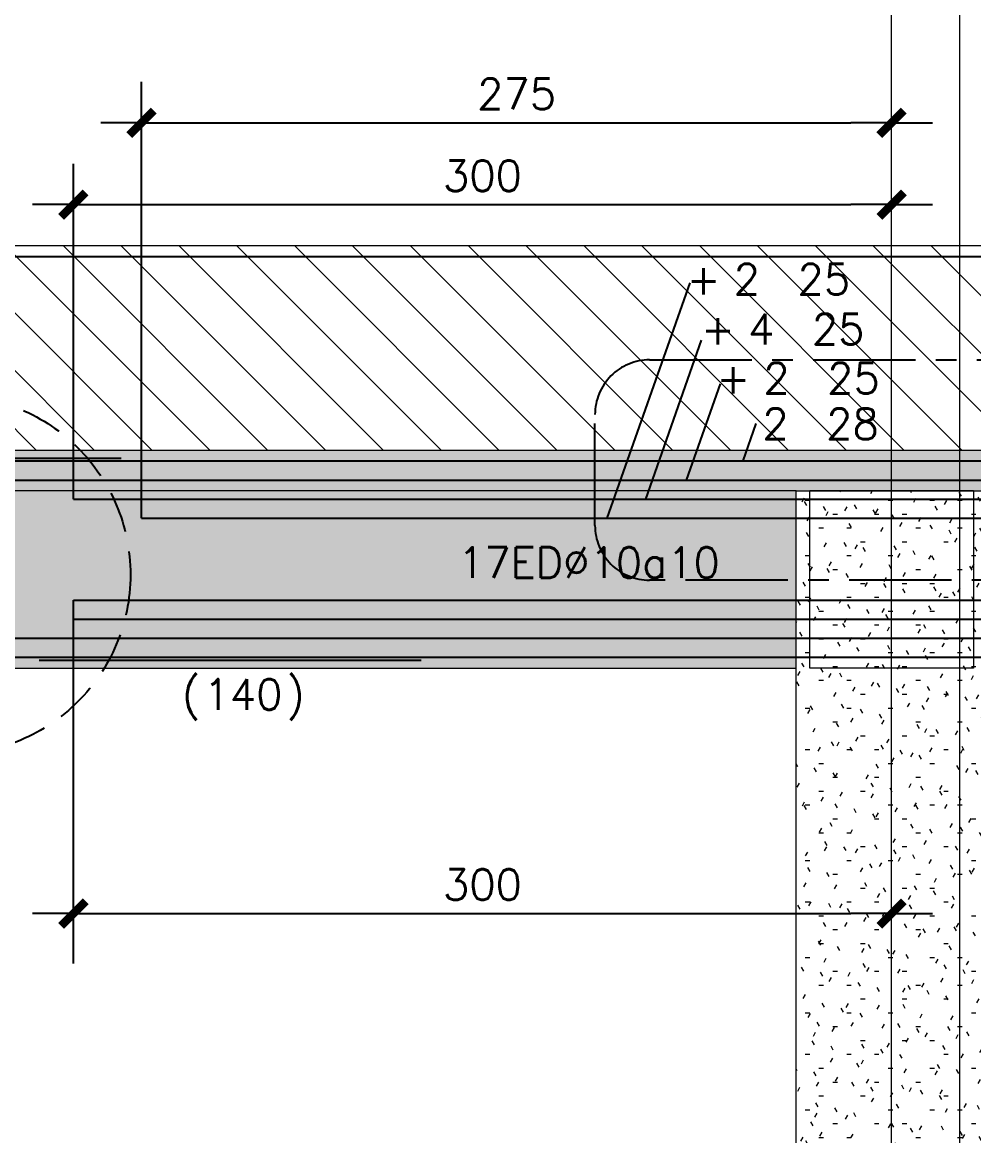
# Model space of a CAD drawing. Extents: x -58 to 5689, y 66 to 4123.
# Drawn here: x 1068.1 to 1417, y 3163.8 to 3572.1 of the extents above; entities that cross this region are included whole.
import ezdxf
from ezdxf.enums import TextEntityAlignment as Align
from ezdxf.xclip import XClip

# ---------------------------------------------------------------- set-up
doc = ezdxf.new("R2010")
doc.units = 0
doc.header["$LTSCALE"] = 30
doc.header["$MEASUREMENT"] = 0
doc.header["$XCLIPFRAME"] = 0
for name, pattern in [("EJE3-3'$0$CENTER", [2, 1.25, -0.25, 0.25, -0.25]), ("EJE3-3'$0$DASHED", [0.75, 0.5, -0.25]), ("EJE3-3'$0$RLE-PROYECCION", [0.71438, 0.47625, -0.23813])]:
    doc.linetypes.add(name, pattern=pattern)
doc.layers.get('0').update_dxf_attribs({"linetype": 'CONTINUOUS'})
for name, color, linetype in [("EJE3-3'$0$CORTES", 5, 'CONTINUOUS'), ("EJE3-3'$0$RLA-CONTORNOS", 3, 'CONTINUOUS'), ("EJE3-3'$0$RLA-FE", 7, 'CONTINUOUS'), ("EJE3-3'$0$RLA-TEXTOS-FE", 9, 'CONTINUOUS')]:
    doc.layers.add(name, color=color, linetype=linetype)
doc.layers.add("EJE3-3'$0$RLA-ACHURADO", color=30, linetype="EJE3-3'$0$RLE-PROYECCION", lineweight=15, transparency=0.7)
doc.layers.add("EJE3-3'$0$RLA-CONTORNO", color=30, linetype='CONTINUOUS', lineweight=15)
doc.layers.add("EJE3-3'$0$RLA-EJES", color=1, linetype='CONTINUOUS', lineweight=9)
doc.styles.add("EJE3-3'$0$RomanS", font='romans.shx', dxfattribs={"height": 11.25})
doc.dimstyles.new("EJE3-3'$0$ING50", dxfattribs={"dimscale": 50, "dimtxt": 0.27, "dimasz": 0.3, "dimexe": 0, "dimexo": 0, "dimgap": 0.1, "dimtad": 1, "dimdec": 1, "dimzin": 12, "dimdsep": 46, "dimtxsty": "EJE3-3'$0$RomanS", "dimblk": "EJE3-3'$0$TICK1", "dimblk1": "EJE3-3'$0$TICK1", "dimblk2": "EJE3-3'$0$TICK1", "dimcen": 0.09, "dimclrd": 2, "dimclre": 1, "dimclrt": 3, "dimadec": 0, "dimazin": 0, "dimtfac": 1, "dimtdec": 0, "dimtix": 1, "dimtmove": 2, "dimatfit": 3, "dimldrblk": "EJE3-3'$0$TICK1", "dimfxl": 0, "dimfxlon": 1, "dimtolj": 1, "dimtzin": 0, "dimarcsym": 0})
pattern_1 = [(0, (-1824.927, -1302.188), (20.32, 5.08), [1.676, -13.564, 1.676, -13.564, -81.28]), (0, (-1824.927, -1302.188), (20.32, 5.08), [-30.48, 1.676, -28.804, 1.676, -13.564, -35.56]), (0, (-1824.927, -1302.188), (20.32, 5.08), [-76.2, 1.676, -8.484, 1.676, -23.724]), (120, (-1817.307, -1299.648), (-14.559409, 15.057636), [1.676, -13.564, 1.676, -13.564, -81.28]), (120, (-1817.307, -1299.648), (-14.559409, 15.057636), [-30.48, 1.676, -28.804, 1.676, -13.564, -35.56]), (120, (-1817.307, -1299.648), (-14.559409, 15.057636), [-76.2, 1.676, -8.484, 1.676, -23.724]), (240, (-1814.767, -1289.488), (-5.760591, -20.137636), [1.676, -13.564, 1.676, -13.564, -81.28]), (240, (-1814.767, -1289.488), (-5.760591, -20.137636), [-30.48, 1.676, -28.804, 1.676, -13.564, -35.56]), (240, (-1814.767, -1289.488), (-5.760591, -20.137636), [-76.2, 1.676, -8.484, 1.676, -23.724])]
pattern_2 = [(315, (-1824.927, -1302.188), (10.6066, 10.6066), [])]

# ---------------------------------------------------------------- blocks, each defined once
blk = doc.blocks.new('*U166')
at = {"layer": "EJE3-3'$0$RLA-FE"}
for p, q in [((668.21, 0), (718.21, 0)), ((718.21, 0), (750, 0)), ((750, 0), (750, 0))]:
    blk.add_line(p, q, dxfattribs=at)
at = {"layer": "EJE3-3'$0$RLA-FE", "color": 3, "style": "EJE3-3'$0$RomanS", "flags": 8}
for tag, p in [('F=', (185.1, 9.32)), ('NUM', (199.51, 9.32))]:
    blk.add_attdef(tag, text='', height=11.25, dxfattribs=at).set_placement(p, align=Align.RIGHT)
at = {"layer": "EJE3-3'$0$RLA-FE", "color": 3, "style": "EJE3-3'$0$RomanS"}
for tag, p, flags in [('PHI', (203.41, 9.54), 14), ('DIAM', (213.26, 9.32), 12), ('MINUS', (235.28, 9.32), 13), ('MARK', (248.67, 9.32), 13), ('TEXTO_FE1', (251.97, 9.32), 8), ('TEXTO_FE2', (319.49, 9.34), 8), ('TIPO', (373.8, -75.78), 13), ('NVECES', (359.93, -94.72), 13), ('NUMFE', (363.86, -114.48), 13), ('CAPA', (372.06, -133.6), 13), ('DESPLAZA', (278.34, -151.59), 13), ('ESPACIO', (284.39, -169.95), 13), ('CANT', (298.23, -188.75), 13)]:
    blk.add_attdef(tag, p, '', height=11.25, dxfattribs=dict(at, flags=flags))
blk = doc.blocks.new('*U171')
at = {"layer": "EJE3-3'$0$RLA-FE"}
blk.add_line((0, 0), (1068.21, 0), dxfattribs=at)
at = {"layer": "EJE3-3'$0$RLA-FE", "color": 3, "style": "EJE3-3'$0$RomanS", "flags": 8}
for tag, p in [('F=', (390.35, 7.97)), ('NUM', (404.76, 7.97))]:
    blk.add_attdef(tag, text='', height=11.25, dxfattribs=at).set_placement(p, align=Align.RIGHT)
at = {"layer": "EJE3-3'$0$RLA-FE", "color": 3, "style": "EJE3-3'$0$RomanS"}
for tag, p, flags in [('PHI', (408.66, 8.18), 14), ('DIAM', (418.51, 7.97), 12), ('MINUS', (440.53, 7.97), 13), ('MARK', (453.92, 7.97), 13), ('TEXTO_FE1', (472.06, 7.97), 8), ('TEXTO_FE2', (524.74, 7.99), 8), ('TIPO', (573.8, -75.78), 13), ('NVECES', (559.93, -94.72), 13), ('NUMFE', (563.86, -114.48), 13), ('CAPA', (572.06, -133.6), 13), ('DESPLAZA', (278.34, -151.59), 13), ('ESPACIO', (284.39, -169.95), 13), ('CANT', (298.23, -188.75), 13)]:
    blk.add_attdef(tag, p, '', height=11.25, dxfattribs=dict(at, flags=flags))
blk = doc.blocks.new('*U121')
at = {"layer": "EJE3-3'$0$RLA-FE", "color": 6}
blk.add_line((0, 1), (160, 1), dxfattribs=at)
at = {"layer": "EJE3-3'$0$RLA-FE", "color": 3, "style": "EJE3-3'$0$RomanS", "flags": 8}
for tag, p in [('(', (65.66, 11.14)), (')', (103.99, 11.14)), ('EMP', (84.68, 11.14))]:
    blk.add_attdef(tag, text='', height=11.25, dxfattribs=at).set_placement(p, align=Align.CENTER)
blk = doc.blocks.new('*U172')
at = {"layer": "EJE3-3'$0$RLA-FE"}
blk.add_line((0, 0), (1068.21, 0), dxfattribs=at)
at = {"layer": "EJE3-3'$0$RLA-FE", "color": 3, "style": "EJE3-3'$0$RomanS", "flags": 8}
for tag, p in [('F=', (590.72, 31.73)), ('NUM', (605.13, 31.73))]:
    blk.add_attdef(tag, text='', height=11.25, dxfattribs=at).set_placement(p, align=Align.RIGHT)
at = {"layer": "EJE3-3'$0$RLA-FE", "color": 3, "style": "EJE3-3'$0$RomanS"}
for tag, p, flags in [('PHI', (609.02, 31.95), 14), ('DIAM', (618.88, 31.73), 12), ('MINUS', (640.9, 31.73), 13), ('MARK', (654.29, 31.73), 13), ('TEXTO_FE1', (670.8, 31.73), 8), ('TEXTO_FE2', (741.31, 31.75), 8), ('TIPO', (573.8, -75.78), 13), ('NVECES', (559.93, -94.72), 13), ('NUMFE', (563.86, -114.48), 13), ('CAPA', (572.06, -133.6), 13), ('DESPLAZA', (278.34, -151.59), 13), ('ESPACIO', (284.39, -169.95), 13), ('CANT', (298.23, -188.75), 13)]:
    blk.add_attdef(tag, p, '', height=11.25, dxfattribs=dict(at, flags=flags))
blk = doc.blocks.new('*U173')
at = {"layer": "EJE3-3'$0$RLA-FE"}
for q in [(0, 0), (518.21, 0)]:
    blk.add_line((0, 0), q, dxfattribs=at)
at = {"layer": "EJE3-3'$0$RLA-FE", "color": 3, "style": "EJE3-3'$0$RomanS", "flags": 8}
for tag, p in [('F=', (242.6, 56.74)), ('NUM', (257.01, 56.74))]:
    blk.add_attdef(tag, text='', height=11.25, dxfattribs=at).set_placement(p, align=Align.RIGHT)
at = {"layer": "EJE3-3'$0$RLA-FE", "color": 3, "style": "EJE3-3'$0$RomanS"}
for tag, p, flags in [('PHI', (260.9, 56.95), 14), ('DIAM', (270.76, 56.74), 12), ('MINUS', (292.78, 56.74), 13), ('MARK', (306.17, 56.74), 13), ('TEXTO_FE1', (329.34, 56.74), 8), ('TEXTO_FE2', (397.6, 56.76), 8), ('TIPO', (298.8, -75.78), 13), ('NVECES', (284.93, -94.72), 13), ('NUMFE', (288.86, -114.48), 13), ('CAPA', (297.06, -133.6), 13), ('DESPLAZA', (278.34, -151.59), 13), ('ESPACIO', (284.39, -169.95), 13), ('CANT', (298.23, -188.75), 13)]:
    blk.add_attdef(tag, p, '', height=11.25, dxfattribs=dict(at, flags=flags))
blk = doc.blocks.new("EJE3-3'$0$TICK1")
at = {"color": 2, "const_width": 0.2}
blk.add_lwpolyline([(-0.3, -0.3), (0.3, 0.3)], dxfattribs=at)
at = {"color": 2}
for points in [[(0, 0), (-1, 0)], [(0, 0), (1, 0)]]:
    blk.add_lwpolyline(points, dxfattribs=at)
blk = doc.blocks.new('*D151')
at = {"layer": "EJE3-3'$0$RLA-FE", "color": 2, "lineweight": -2, "transparency": 16777216}
blk.add_line((-1679.52, 1273), (-1409.52, 1273), dxfattribs=at)
at = {"layer": "EJE3-3'$0$RLA-FE", "color": 2, "lineweight": -2, "transparency": 16777216, "xscale": 15, "yscale": 15, "zscale": 15, "rotation": 180}
blk.add_blockref("EJE3-3'$0$TICK1", (-1694.52, 1273), dxfattribs=at)
at = {"layer": "EJE3-3'$0$RLA-FE", "color": 2, "lineweight": -2, "transparency": 16777216, "xscale": 15, "yscale": 15, "zscale": 15}
blk.add_blockref("EJE3-3'$0$TICK1", (-1394.52, 1273), dxfattribs=at)
at = {"layer": "EJE3-3'$0$RLA-FE", "color": 3, "transparency": 16777216, "insert": (-1544.52, 1283.62), "char_height": 11.25, "attachment_point": 5, "style": "EJE3-3'$0$RomanS"}
blk.add_mtext('\\A1;300', dxfattribs=at)
blk = doc.blocks.new('*U174')
at = {"layer": "EJE3-3'$0$RLA-FE"}
for q in [(0, 0), (468.21, 0)]:
    blk.add_line((0, 0), q, dxfattribs=at)
at = {"layer": "EJE3-3'$0$RLA-FE", "color": 3, "style": "EJE3-3'$0$RomanS", "flags": 8}
for tag, p in [('F=', (212.33, 82.01)), ('NUM', (226.74, 82.01))]:
    blk.add_attdef(tag, text='', height=11.25, dxfattribs=at).set_placement(p, align=Align.RIGHT)
at = {"layer": "EJE3-3'$0$RLA-FE", "color": 3, "style": "EJE3-3'$0$RomanS"}
for tag, p, flags in [('PHI', (230.63, 82.22), 14), ('DIAM', (240.49, 82.01), 12), ('MINUS', (262.51, 82.01), 13), ('MARK', (275.9, 82.01), 13), ('TEXTO_FE1', (303.76, 82.01), 8), ('TEXTO_FE2', (373.02, 82.02), 8), ('TIPO', (273.8, -75.78), 13), ('NVECES', (259.93, -94.72), 13), ('NUMFE', (263.86, -114.48), 13), ('CAPA', (272.06, -133.6), 13), ('DESPLAZA', (278.34, -151.59), 13), ('ESPACIO', (284.39, -169.95), 13), ('CANT', (298.23, -188.75), 13)]:
    blk.add_attdef(tag, p, '', height=11.25, dxfattribs=dict(at, flags=flags))
blk = doc.blocks.new('*D152')
at = {"layer": "EJE3-3'$0$RLA-FE", "color": 2, "lineweight": -2, "transparency": 16777216}
blk.add_line((-1654.52, 1303), (-1409.52, 1303), dxfattribs=at)
at = {"layer": "EJE3-3'$0$RLA-FE", "color": 2, "lineweight": -2, "transparency": 16777216, "xscale": 15, "yscale": 15, "zscale": 15, "rotation": 180}
blk.add_blockref("EJE3-3'$0$TICK1", (-1669.52, 1303), dxfattribs=at)
at = {"layer": "EJE3-3'$0$RLA-FE", "color": 2, "lineweight": -2, "transparency": 16777216, "xscale": 15, "yscale": 15, "zscale": 15}
blk.add_blockref("EJE3-3'$0$TICK1", (-1394.52, 1303), dxfattribs=at)
at = {"layer": "EJE3-3'$0$RLA-FE", "color": 3, "transparency": 16777216, "insert": (-1532.02, 1313.62), "char_height": 11.25, "attachment_point": 5, "style": "EJE3-3'$0$RomanS"}
blk.add_mtext('\\A1;275', dxfattribs=at)
blk = doc.blocks.new('*U158')
at = {"layer": "EJE3-3'$0$RLA-FE"}
for p, q in [((0, 0), (778.21, 0)), ((778.21, 0), (828.21, 0)), ((828.21, 0), (860, 0)), ((860, 0), (860, 0))]:
    blk.add_line(p, q, dxfattribs=at)
at = {"layer": "EJE3-3'$0$RLA-FE", "color": 3, "style": "EJE3-3'$0$RomanS", "flags": 8}
for tag, p in [('F=', (115.68, -19.89)), ('NUM', (130.09, -19.89))]:
    blk.add_attdef(tag, text='', height=11.25, dxfattribs=at).set_placement(p, align=Align.RIGHT)
at = {"layer": "EJE3-3'$0$RLA-FE", "color": 3, "style": "EJE3-3'$0$RomanS"}
for tag, p, flags in [('PHI', (133.98, -19.68), 12), ('DIAM', (143.84, -19.89), 12), ('MINUS', (165.86, -19.89), 13), ('MARK', (179.25, -19.89), 13), ('TEXTO_FE1', (182.55, -19.89), 8), ('TEXTO_FE2', (250.07, -19.88), 8), ('TIPO', (428.8, -57.92), 13), ('NVECES', (414.93, -76.86), 13), ('NUMFE', (418.86, -96.62), 13), ('CAPA', (427.06, -115.74), 13), ('DESPLAZA', (277.18, -134.17), 13), ('ESPACIO', (283.22, -152.53), 13), ('CANT', (297.06, -171.33), 13)]:
    blk.add_attdef(tag, p, '', height=11.25, dxfattribs=dict(at, flags=flags))
blk = doc.blocks.new('*U159')
at = {"layer": "EJE3-3'$0$RLA-FE"}
blk.add_line((0, 0), (918.21, 0), dxfattribs=at)
at = {"layer": "EJE3-3'$0$RLA-FE", "color": 3, "style": "EJE3-3'$0$RomanS", "flags": 8}
for tag, p in [('F=', (269.52, -36.3)), ('NUM', (283.93, -36.3))]:
    blk.add_attdef(tag, text='', height=11.25, dxfattribs=at).set_placement(p, align=Align.RIGHT)
at = {"layer": "EJE3-3'$0$RLA-FE", "color": 3, "style": "EJE3-3'$0$RomanS"}
for tag, p, flags in [('PHI', (287.83, -36.08), 12), ('DIAM', (297.68, -36.3), 12), ('MINUS', (319.7, -36.3), 13), ('MARK', (333.09, -36.3), 13), ('TEXTO_FE1', (336.39, -36.3), 8), ('TEXTO_FE2', (403.92, -36.28), 8), ('TIPO', (498.8, -57.92), 13), ('NVECES', (484.93, -76.86), 13), ('NUMFE', (488.86, -96.62), 13), ('CAPA', (497.06, -115.74), 13), ('DESPLAZA', (277.18, -134.17), 13), ('ESPACIO', (283.22, -152.53), 13), ('CANT', (297.06, -171.33), 13)]:
    blk.add_attdef(tag, p, '', height=11.25, dxfattribs=dict(at, flags=flags))
blk = doc.blocks.new('*U163')
at = {"layer": "EJE3-3'$0$RLA-FE"}
for q in [(0, 0), (1068.21, 0)]:
    blk.add_line((0, 0), q, dxfattribs=at)
at = {"layer": "EJE3-3'$0$RLA-FE", "color": 3, "style": "EJE3-3'$0$RomanS", "flags": 8}
for tag, p in [('F=', (778.88, -19.89)), ('NUM', (793.29, -19.89))]:
    blk.add_attdef(tag, text='', height=11.25, dxfattribs=at).set_placement(p, align=Align.RIGHT)
at = {"layer": "EJE3-3'$0$RLA-FE", "color": 3, "style": "EJE3-3'$0$RomanS"}
for tag, p, flags in [('PHI', (797.18, -19.68), 12), ('DIAM', (807.04, -19.89), 12), ('MINUS', (829.06, -19.89), 13), ('MARK', (842.45, -19.89), 13), ('TEXTO_FE1', (845.75, -19.89), 8), ('TEXTO_FE2', (913.27, -19.88), 8), ('TIPO', (573.8, -57.92), 13), ('NVECES', (559.93, -76.86), 13), ('NUMFE', (563.86, -96.62), 13), ('CAPA', (572.06, -115.74), 13), ('DESPLAZA', (277.18, -134.17), 13), ('ESPACIO', (283.22, -152.53), 13), ('CANT', (297.06, -171.33), 13)]:
    blk.add_attdef(tag, p, '', height=11.25, dxfattribs=dict(at, flags=flags))
blk = doc.blocks.new('*U68')
at = {"layer": "EJE3-3'$0$RLA-FE", "color": 6}
blk.add_line((0, -1), (140, -1), dxfattribs=at)
at = {"layer": "EJE3-3'$0$RLA-FE", "color": 3, "style": "EJE3-3'$0$RomanS", "flags": 8}
for tag, p in [('(', (55.66, -19.26)), ('EMP', (74.68, -19.26)), (')', (93.99, -19.26))]:
    blk.add_attdef(tag, text='', height=11.25, dxfattribs=at).set_placement(p, align=Align.CENTER)
blk = doc.blocks.new('*U164')
at = {"layer": "EJE3-3'$0$RLA-FE"}
for q in [(0, 0), (1118.21, 0)]:
    blk.add_line((0, 0), q, dxfattribs=at)
at = {"layer": "EJE3-3'$0$RLA-FE", "color": 3, "style": "EJE3-3'$0$RomanS", "flags": 8}
for tag, p in [('F=', (510.43, -45.41)), ('NUM', (524.83, -45.41))]:
    blk.add_attdef(tag, text='', height=11.25, dxfattribs=at).set_placement(p, align=Align.RIGHT)
at = {"layer": "EJE3-3'$0$RLA-FE", "color": 3, "style": "EJE3-3'$0$RomanS"}
for tag, p, flags in [('PHI', (528.73, -45.2), 12), ('DIAM', (538.59, -45.41), 12), ('MINUS', (560.6, -45.41), 13), ('MARK', (574, -45.41), 13), ('TEXTO_FE1', (577.3, -45.41), 8), ('TEXTO_FE2', (644.82, -45.39), 8), ('TIPO', (598.8, -57.92), 13), ('NVECES', (584.93, -76.86), 13), ('NUMFE', (588.86, -96.62), 13), ('CAPA', (597.06, -115.74), 13), ('DESPLAZA', (277.18, -134.17), 13), ('ESPACIO', (283.22, -152.53), 13), ('CANT', (297.06, -171.33), 13)]:
    blk.add_attdef(tag, p, '', height=11.25, dxfattribs=dict(at, flags=flags))
blk = doc.blocks.new('*D145')
at = {"layer": "EJE3-3'$0$RLA-FE", "color": 2, "lineweight": -2, "transparency": 16777216}
blk.add_line((-1679.52, 1013), (-1409.52, 1013), dxfattribs=at)
at = {"layer": "EJE3-3'$0$RLA-FE", "color": 2, "lineweight": -2, "transparency": 16777216, "xscale": 15, "yscale": 15, "zscale": 15, "rotation": 180}
blk.add_blockref("EJE3-3'$0$TICK1", (-1694.52, 1013), dxfattribs=at)
at = {"layer": "EJE3-3'$0$RLA-FE", "color": 2, "lineweight": -2, "transparency": 16777216, "xscale": 15, "yscale": 15, "zscale": 15}
blk.add_blockref("EJE3-3'$0$TICK1", (-1394.52, 1013), dxfattribs=at)
at = {"layer": "EJE3-3'$0$RLA-FE", "color": 3, "transparency": 16777216, "insert": (-1544.52, 1023.62), "char_height": 11.25, "attachment_point": 5, "style": "EJE3-3'$0$RomanS"}
blk.add_mtext('\\A1;300', dxfattribs=at)
blk = doc.blocks.new('*U165')
at = {"layer": "EJE3-3'$0$RLA-FE"}
for q in [(0, 0), (568.21, 0)]:
    blk.add_line((0, 0), q, dxfattribs=at)
at = {"layer": "EJE3-3'$0$RLA-FE", "color": 3, "style": "EJE3-3'$0$RomanS"}
for tag, p, flags in [('TIPO', (323.8, -57.92), 13), ('PHI', (525.09, -72.46), 12), ('DIAM', (534.94, -72.68), 12), ('MINUS', (556.96, -72.68), 13), ('MARK', (570.35, -72.68), 13), ('TEXTO_FE1', (573.65, -72.68), 8), ('TEXTO_FE2', (641.18, -72.66), 8), ('NVECES', (309.93, -76.86), 13), ('NUMFE', (313.86, -96.62), 13), ('CAPA', (322.06, -115.74), 13), ('DESPLAZA', (277.18, -134.17), 13), ('ESPACIO', (283.22, -152.53), 13), ('CANT', (297.06, -171.33), 13)]:
    blk.add_attdef(tag, p, '', height=11.25, dxfattribs=dict(at, flags=flags))
at = {"layer": "EJE3-3'$0$RLA-FE", "color": 3, "style": "EJE3-3'$0$RomanS", "flags": 8}
for tag, p in [('F=', (506.78, -72.68)), ('NUM', (521.19, -72.68))]:
    blk.add_attdef(tag, text='', height=11.25, dxfattribs=at).set_placement(p, align=Align.RIGHT)
blk = doc.blocks.new("EJE3-3'$0$A$C77AA4CF1")
at = {"layer": "EJE3-3'$0$CORTES", "color": 1, "linetype": "EJE3-3'$0$DASHED"}
blk.add_circle((373.67, 190.07), 65.8, dxfattribs=at)
blk = doc.blocks.new('*U423')
at = {"layer": "EJE3-3'$0$RLA-FE"}
blk.add_line((0, 0), (1088.21, 0), dxfattribs=at)
at = {"layer": "EJE3-3'$0$RLA-FE", "color": 3, "style": "EJE3-3'$0$RomanS", "flags": 8}
for tag, p in [('F=', (493.44, 9.32)), ('NUM', (507.85, 9.32))]:
    blk.add_attdef(tag, text='', height=11.25, dxfattribs=at).set_placement(p, align=Align.RIGHT)
at = {"layer": "EJE3-3'$0$RLA-FE", "color": 3, "style": "EJE3-3'$0$RomanS"}
for tag, p, flags in [('PHI', (511.74, 9.54), 14), ('DIAM', (521.6, 9.32), 12), ('MINUS', (543.62, 9.32), 13), ('MARK', (557.01, 9.32), 13), ('TEXTO_FE1', (560.31, 9.32), 8), ('TEXTO_FE2', (627.83, 9.34), 8), ('TIPO', (583.8, -75.78), 13), ('NVECES', (569.93, -94.72), 13), ('NUMFE', (573.86, -114.48), 13), ('CAPA', (582.06, -133.6), 13), ('DESPLAZA', (278.34, -151.59), 13), ('ESPACIO', (284.39, -169.95), 13), ('CANT', (298.23, -188.75), 13)]:
    blk.add_attdef(tag, p, '', height=11.25, dxfattribs=dict(at, flags=flags))
blk = doc.blocks.new("EJE3-3'")
at = {"layer": "EJE3-3'$0$RLA-ACHURADO"}
h = blk.add_hatch(dxfattribs=at)
h.set_pattern_fill('RLE-N_E__2_ETAPA', color=256, style=0, pattern_type=2)
h.set_pattern_definition(pattern_2)
h.paths.add_polyline_path([(-2121.51, 1183), (-1388.52, 1183), (-1388.52, 1258), (-2409.52, 1258), (-2409.52, 1183), (-2359.52, 1183)], flags=0)
h = blk.add_hatch(dxfattribs=at)
h.set_pattern_fill('RLE-N_E__2_ETAPA', color=256, style=0, pattern_type=2)
h.set_pattern_definition(pattern_2)
h.paths.add_polyline_path([(-1359.52, 1183), (-888.52, 1183), (-888.52, 1258), (-1388.52, 1258), (-1388.52, 1183)], flags=0)
h = blk.add_hatch(dxfattribs=at)
h.set_pattern_fill('SAND - DENSE', color=256, style=0, pattern_type=2)
h.set_pattern_definition(pattern_1)
h.paths.add_polyline_path([(-424.52, 1168), (-424.52, 1183), (-2429.52, 1183), (-2429.52, 1168), (-429.52, 1168)], flags=0)
h = blk.add_hatch(dxfattribs=at)
h.set_pattern_fill('SAND - DENSE', color=256, style=0, pattern_type=2)
h.set_pattern_definition([(0, (-1824.926, -1302.188), (20.32, 5.08), [1.676, -13.564, 1.676, -13.564, -81.28]), (0, (-1824.926, -1302.188), (20.32, 5.08), [-30.48, 1.676, -28.804, 1.676, -13.564, -35.56]), (0, (-1824.926, -1302.188), (20.32, 5.08), [-76.2, 1.676, -8.484, 1.676, -23.724]), (120, (-1817.306, -1299.648), (-14.559409, 15.057636), [1.676, -13.564, 1.676, -13.564, -81.28]), (120, (-1817.306, -1299.648), (-14.559409, 15.057636), [-30.48, 1.676, -28.804, 1.676, -13.564, -35.56]), (120, (-1817.306, -1299.648), (-14.559409, 15.057636), [-76.2, 1.676, -8.484, 1.676, -23.724]), (240, (-1814.766, -1289.488), (-5.760591, -20.137636), [1.676, -13.564, 1.676, -13.564, -81.28]), (240, (-1814.766, -1289.488), (-5.760591, -20.137636), [-30.48, 1.676, -28.804, 1.676, -13.564, -35.56]), (240, (-1814.766, -1289.488), (-5.760591, -20.137636), [-76.2, 1.676, -8.484, 1.676, -23.724])])
h.paths.add_polyline_path([(-1717.02, 1158), (-1717.02, 1128), (-1762.02, 1128), (-1762.02, 1158)])
h.paths.add_polyline_path([(-2359.52, 1103), (-1429.52, 1103), (-1429.52, 1168), (-2359.52, 1168)])
h.paths.add_polyline_path([(-2027.02, 1158), (-2027.02, 1128), (-2072.02, 1128), (-2072.02, 1158)])
h = blk.add_hatch(dxfattribs=at)
h.set_pattern_fill('SAND - DENSE', color=256, style=0, pattern_type=2)
h.set_pattern_definition(pattern_1)
h.paths.add_polyline_path([(-1424.52, 787), (-1359.52, 787), (-1359.52, 1168), (-1429.52, 1168), (-1429.52, 787)], flags=0)
at = {"color": 1, "linetype": "EJE3-3'$0$CENTER"}
blk.add_lwpolyline([(-1483.27, 1216.05), (2167.44, 1216.05, -0.414214), (2187.44, 1196.05), (2187.44, 1155.29, -0.414214), (2167.44, 1135.29), (-1483.27, 1135.29, -0.414214), (-1503.27, 1155.29), (-1503.27, 1196.05, -0.414214)], format="xyb", close=True, dxfattribs=at)
at = {"layer": "EJE3-3'$0$RLA-CONTORNO"}
for p, q in [((-2409.52, 1258), (-1388.52, 1258)), ((-1388.52, 1258), (-888.52, 1258)), ((-2429.52, 1183), (-424.52, 1183)), ((-1429.52, 1168), (-2359.52, 1168)), ((-1429.52, 787), (-1429.52, 1168)), ((-1429.51, 1168), (-1359.52, 1168)), ((-1424.52, 1103), (-1424.52, 1168)), ((-1364.52, 1168), (-1424.52, 1168)), ((-1364.52, 1168), (-1364.52, 1103)), ((-2359.52, 1103), (-1429.52, 1103)), ((-1364.52, 1103), (-1424.52, 1103))]:
    blk.add_line(p, q, dxfattribs=at)
at = {"layer": "EJE3-3'$0$RLA-CONTORNOS", "color": 2}
for p, q in [((-1468.53, 1244.35), (-1498.89, 1158)), ((-1464.3, 1223.26), (-1484.78, 1165)), ((-1457.4, 1207.27), (-1469.8, 1172)), ((-1444.31, 1192.68), (-1449.12, 1179))]:
    blk.add_line(p, q, dxfattribs=at)
at = {"layer": "EJE3-3'$0$RLA-EJES"}
for p, q in [((-1394.52, -973.11), (-1394.52, 1463)), ((-1369.52, -973.11), (-1369.52, 1437.06))]:
    blk.add_line(p, q, dxfattribs=at)
at = {"layer": "EJE3-3'$0$RLA-FE", "color": 1}
for p, q in [((-1669.52, 1158), (-1669.52, 1318)), ((-1694.52, 1165), (-1694.52, 1288)), ((-1694.52, 994.64), (-1694.52, 1128))]:
    blk.add_line(p, q, dxfattribs=at)
at = {"layer": "EJE3-3'$0$RLA-FE"}
for name, p in [('*U423', (-2427.02, 1254)), ('*U166', (-2427.02, 1179)), ('*U158', (-2427.02, 1107)), ('*U165', (-1694.52, 1128)), ('*U164', (-1694.52, 1121)), ('*U159', (-2157.02, 1114)), ('*U163', (-1707.02, 1107))]:
    blk.add_blockref(name, p, dxfattribs=at)
ref = blk.add_blockref('*U174', (-1669.52, 1158), dxfattribs=at)
ref.add_attrib('DIAM', '25', (-1429.03, 1240.01), dxfattribs={"color": 3, "height": 11.25, "style": "EJE3-3'$0$RomanS"})
ref.add_attrib('NUM', '2', dxfattribs={"color": 3, "height": 11.25, "style": "EJE3-3'$0$RomanS"}).set_placement((-1442.78, 1240.01), align=Align.RIGHT)
ref.add_attrib('F=', '+', dxfattribs={"color": 3, "height": 11.25, "style": "EJE3-3'$0$RomanS"}).set_placement((-1457.19, 1240.01), align=Align.RIGHT)
ref = blk.add_blockref('*U173', (-1694.52, 1165), dxfattribs=at)
ref.add_attrib('DIAM', '25', (-1423.76, 1221.74), dxfattribs={"color": 3, "height": 11.25, "style": "EJE3-3'$0$RomanS"})
ref.add_attrib('NUM', '4', dxfattribs={"color": 3, "height": 11.25, "style": "EJE3-3'$0$RomanS"}).set_placement((-1437.51, 1221.74), align=Align.RIGHT)
ref.add_attrib('F=', '+', dxfattribs={"color": 3, "height": 11.25, "style": "EJE3-3'$0$RomanS"}).set_placement((-1451.92, 1221.74), align=Align.RIGHT)
ref = blk.add_blockref('*U172', (-2037.02, 1172), dxfattribs=at)
ref.add_attrib('DIAM', '25', (-1418.14, 1203.73), dxfattribs={"color": 3, "height": 11.25, "style": "EJE3-3'$0$RomanS"})
ref.add_attrib('NUM', '2', dxfattribs={"color": 3, "height": 11.25, "style": "EJE3-3'$0$RomanS"}).set_placement((-1431.89, 1203.73), align=Align.RIGHT)
ref.add_attrib('F=', '+', dxfattribs={"color": 3, "height": 11.25, "style": "EJE3-3'$0$RomanS"}).set_placement((-1446.3, 1203.73), align=Align.RIGHT)
ref = blk.add_blockref('*U121', (-1837.02, 1179), dxfattribs=at)
ref.add_attrib('EMP', '160', dxfattribs={"color": 3, "height": 11.25, "style": "EJE3-3'$0$RomanS"}).set_placement((-1752.34, 1190.14), align=Align.CENTER)
ref.add_attrib('(', '(', dxfattribs={"color": 3, "height": 11.25, "style": "EJE3-3'$0$RomanS"}).set_placement((-1771.36, 1190.14), align=Align.CENTER)
ref.add_attrib(')', ')', dxfattribs={"color": 3, "height": 11.25, "style": "EJE3-3'$0$RomanS"}).set_placement((-1733.02, 1190.14), align=Align.CENTER)
ref = blk.add_blockref('*U171', (-1837.02, 1179), dxfattribs=at)
ref.add_attrib('DIAM', '28', (-1418.51, 1186.97), dxfattribs={"color": 3, "height": 11.25, "style": "EJE3-3'$0$RomanS"})
ref.add_attrib('NUM', '2', dxfattribs={"color": 3, "height": 11.25, "style": "EJE3-3'$0$RomanS"}).set_placement((-1432.26, 1186.97), align=Align.RIGHT)
ref = blk.add_blockref('*U68', (-1707.02, 1107), dxfattribs=at)
ref.add_attrib('EMP', '140', dxfattribs={"color": 3, "height": 11.25, "style": "EJE3-3'$0$RomanS"}).set_placement((-1632.34, 1087.74), align=Align.CENTER)
ref.add_attrib('(', '(', dxfattribs={"color": 3, "height": 11.25, "style": "EJE3-3'$0$RomanS"}).set_placement((-1651.36, 1087.74), align=Align.CENTER)
ref.add_attrib(')', ')', dxfattribs={"color": 3, "height": 11.25, "style": "EJE3-3'$0$RomanS"}).set_placement((-1613.02, 1087.74), align=Align.CENTER)
at = {"layer": "EJE3-3'$0$RLA-TEXTOS-FE"}
blk.add_blockref("EJE3-3'$0$A$C77AA4CF1", (-2113.08, 947.21), dxfattribs=at)
at = {"layer": "EJE3-3'$0$RLA-TEXTOS-FE", "color": 9, "style": "EJE3-3'$0$RomanS"}
blk.add_text('17ED%%C10a10', height=11.25, dxfattribs=at).set_placement((-1505.5, 1136.1), align=Align.CENTER)
at = {"layer": "EJE3-3'$0$RLA-FE"}
for p1, p2, distance, picture, middle in [((-1669.52, 1158), (-1394.52, 1158), 145, '*D152', (-1532.02, 1313.62)), ((-1694.52, 1165), (-1394.52, 1165), 108, '*D151', (-1544.52, 1283.62)), ((-1694.52, 1121), (-1394.52, 1121), -108, '*D145', (-1544.52, 1023.62))]:
    dim = blk.add_aligned_dim(p1=p1, p2=p2, distance=distance, dimstyle="EJE3-3'$0$ING50", dxfattribs=at)
    dim.commit()
    dim.dimension.update_dxf_attribs({"geometry": picture, "text_midpoint": middle})

msp = doc.modelspace()

# ---------------------------------------------------------------- block references
ref = msp.add_blockref("EJE3-3'", (2781.39, 2232.23))
XClip(ref).set_block_clipping_path([(-2788.1086663077, -1277.6573373718), (2905.5071213075, 1601.8318238069)])

doc.saveas('drawing.dxf')
